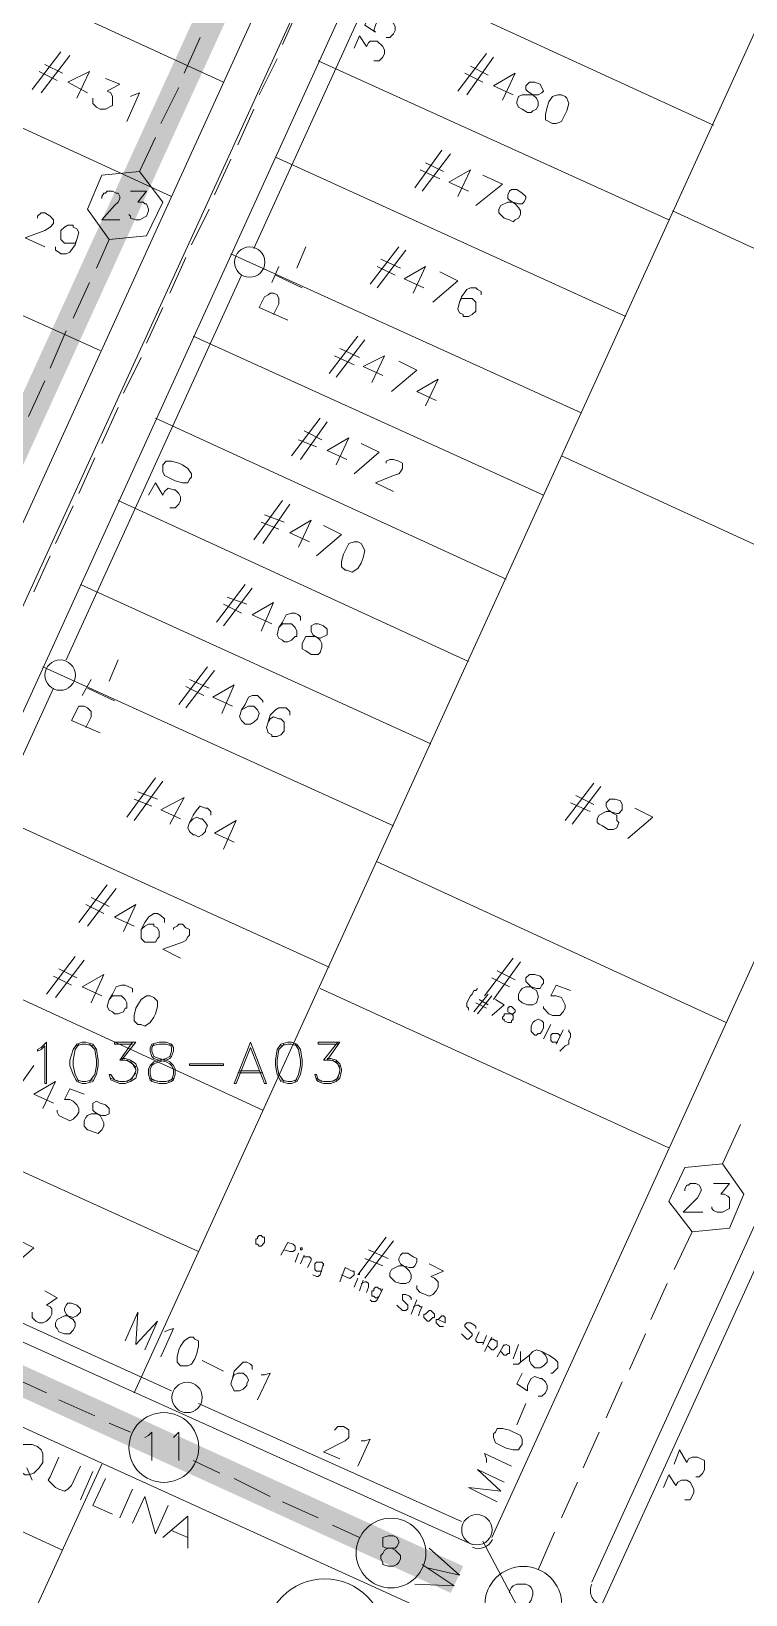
# Model space of a CAD drawing. Header units: millimetres. Extents: x 3.6 to 37.8, y 0.6 to 28.7.
# Drawn here: x 15.813 to 17.479, y 11.895 to 15.541 of the extents above; entities that cross this region are included whole.
import ezdxf

# ---------------------------------------------------------------- set-up
doc = ezdxf.new("R2010")
doc.units = ezdxf.units.MM
for name, color, linetype, true_color in [('PDF_S45$Actives-Amplifier', 92, 'Continuous', 0x00b800), ('PDF_S45$Cable-565', 23, 'Continuous', 0xdd8a6e), ('PDF_S45$LOTS', 254, 'Continuous', 0xdcdcdc), ('PDF_S45$Reverse$not$active', 61, 'Continuous', 0xdfff7f), ('PDF_S45$ROAD', 8, 'Continuous', 0x808080), ('PDF_S45$SDU', 157, 'Continuous', 0x396472)]:
    doc.layers.add(name, color=color, linetype=linetype, true_color=true_color)
for name, color, linetype in [('PDF_S45$NAME-ROAD', 7, 'Continuous'), ('PDF_S45$Passives-Splt2way', 7, 'Continuous'), ('PDF_S45$Passives-TapOffs', 7, 'Continuous'), ('PDF_S45$pole', 7, 'Continuous'), ('PDF_S45$strand', 7, 'Continuous'), ('PDF_S45$Symbols-EndOfLine', 7, 'Continuous'), ('PDF_S45$Symbols-Terminator', 7, 'Continuous')]:
    doc.layers.add(name, color=color, linetype=linetype)

msp = doc.modelspace()

# ---------------------------------------------------------------- hatches: boundary and pattern name
at = {"layer": 'PDF_S45$Reverse$not$active', "transparency": 33554559}
for points in [[(14.9517, 12.683), (17.0032, 17.3491), (14.8933, 12.7247)], [(17.0658, 17.3199), (17.0032, 17.3491), (14.9517, 12.683)], [(15.0643, 12.6872), (16.8198, 11.9616), (15.0935, 12.7497)], [(16.7906, 11.8991), (16.8198, 11.9616), (15.0643, 12.6872)]]:
    msp.add_hatch(color=256, dxfattribs=at).paths.add_polyline_path(points)

# ---------------------------------------------------------------- linework, layer by layer
at = {"layer": 'PDF_S45$Actives-Amplifier', "lineweight": 13}
for points in [[(15.844, 13.0875), (15.844, 13.1751), (15.8357, 13.1667), (15.8274, 13.1625), (15.8274, 13.1667), (15.8357, 13.1709), (15.8482, 13.1834), (15.8482, 13.0875)], [(15.9316, 13.1834), (15.9399, 13.1834), (15.9566, 13.1792), (15.965, 13.1667), (15.9691, 13.1417), (15.9691, 13.1292), (15.965, 13.1083), (15.9566, 13.0917), (15.9399, 13.0875), (15.9316, 13.0875), (15.9191, 13.0917), (15.9108, 13.1083), (15.9024, 13.1292), (15.9024, 13.1417), (15.9108, 13.1667), (15.9191, 13.1792)], [(16.1109, 13.1834), (16.1276, 13.1834), (16.1401, 13.1792), (16.1443, 13.1709), (16.1443, 13.1625), (16.1401, 13.15), (16.1359, 13.1459), (16.1276, 13.1417), (16.1109, 13.1375), (16.0984, 13.1334), (16.0942, 13.1292), (16.0901, 13.1208), (16.0901, 13.1083), (16.0942, 13.0958), (16.1109, 13.0917), (16.1276, 13.0917), (16.1401, 13.0958), (16.1443, 13.1083), (16.1443, 13.1208), (16.1401, 13.1292), (16.1359, 13.1334), (16.1276, 13.1375), (16.1109, 13.1417), (16.0984, 13.1459), (16.0942, 13.15), (16.0901, 13.1625), (16.0901, 13.1709), (16.0942, 13.1792)], [(16.3236, 13.1834), (16.3611, 13.0875), (16.3569, 13.0875), (16.3236, 13.1709), (16.2902, 13.0875), (16.286, 13.0875)], [(16.4111, 13.1834), (16.4195, 13.1834), (16.432, 13.1792), (16.4403, 13.1667), (16.4445, 13.1417), (16.4445, 13.1292), (16.4403, 13.1083), (16.432, 13.0917), (16.4195, 13.0875), (16.4111, 13.0875), (16.3945, 13.0917), (16.3861, 13.1083), (16.3819, 13.1292), (16.3819, 13.1417), (16.3861, 13.1667), (16.3945, 13.1792)], [(16.1818, 13.1292), (16.1818, 13.1334), (16.261, 13.1334), (16.261, 13.1292)]]:
    msp.add_lwpolyline(points, close=True, dxfattribs=at)
for points in [[(15.9233, 13.0917), (15.9149, 13.1083), (15.9108, 13.1292), (15.9108, 13.1417), (15.9149, 13.1667), (15.9233, 13.1792)], [(15.9191, 13.1751), (15.9316, 13.1792), (15.9399, 13.1792), (15.9566, 13.1751)], [(15.9483, 13.1792), (15.9608, 13.1667), (15.965, 13.1417), (15.965, 13.1292), (15.9608, 13.1083), (15.9483, 13.0917)], [(16.0484, 13.1792), (16.0067, 13.1792), (16.0067, 13.1834), (16.0567, 13.1834), (16.0233, 13.1417)], [(16.0567, 13.125), (16.0442, 13.1375), (16.0317, 13.1417), (16.0192, 13.1417), (16.0484, 13.1834)], [(16.1359, 13.1792), (16.1401, 13.1709), (16.1401, 13.1625), (16.1359, 13.15), (16.1276, 13.1459), (16.1109, 13.1417), (16.0984, 13.1375), (16.0901, 13.1292), (16.0859, 13.1208), (16.0859, 13.1083), (16.0901, 13.0958), (16.0942, 13.0917), (16.1109, 13.0875), (16.1276, 13.0875), (16.1401, 13.0917), (16.1443, 13.0958), (16.1484, 13.1083), (16.1484, 13.1208), (16.1443, 13.1292), (16.1359, 13.1375), (16.1276, 13.1417), (16.1109, 13.1459), (16.0984, 13.15), (16.0942, 13.1625), (16.0942, 13.1709), (16.0984, 13.1792)], [(16.0942, 13.1751), (16.1109, 13.1792), (16.1276, 13.1792), (16.1401, 13.1751)], [(16.4028, 13.0917), (16.3903, 13.1083), (16.3861, 13.1292), (16.3861, 13.1417), (16.3903, 13.1667), (16.4028, 13.1792)], [(16.3945, 13.1751), (16.4111, 13.1792), (16.4195, 13.1792), (16.432, 13.1751)], [(16.4278, 13.1792), (16.4362, 13.1667), (16.4403, 13.1417), (16.4403, 13.1292), (16.4362, 13.1083), (16.4278, 13.0917)], [(16.5279, 13.1792), (16.482, 13.1792), (16.482, 13.1834), (16.5321, 13.1834), (16.5029, 13.1417)], [(16.5321, 13.125), (16.5237, 13.1375), (16.5112, 13.1417), (16.4945, 13.1417), (16.5279, 13.1834)], [(16.0233, 13.1459), (16.0317, 13.1459), (16.0442, 13.1417), (16.0567, 13.1334), (16.0609, 13.1208), (16.0609, 13.1167), (16.0567, 13.1), (16.0442, 13.0917), (16.0317, 13.0875), (16.0192, 13.0875), (16.0067, 13.0917), (15.9983, 13.0958), (15.9941, 13.1083), (15.9983, 13.1083), (16.0067, 13.0958), (16.0192, 13.0917), (16.0317, 13.0917), (16.0442, 13.0958), (16.0567, 13.1125)], [(16.0358, 13.1417), (16.0484, 13.1334), (16.0567, 13.1208), (16.0567, 13.1167), (16.0484, 13.1), (16.0358, 13.0917)], [(16.5029, 13.1459), (16.5112, 13.1459), (16.5237, 13.1417), (16.5321, 13.1334), (16.5362, 13.1208), (16.5362, 13.1167), (16.5321, 13.1), (16.5237, 13.0917), (16.5112, 13.0875), (16.4945, 13.0875), (16.482, 13.0917), (16.4779, 13.0958), (16.4737, 13.1083), (16.4779, 13.1083), (16.482, 13.0958), (16.4945, 13.0917), (16.5112, 13.0917), (16.5237, 13.0958), (16.5321, 13.1125)], [(16.5154, 13.1417), (16.5279, 13.1334), (16.5321, 13.1208), (16.5321, 13.1167), (16.5279, 13.1), (16.5154, 13.0917)], [(15.9566, 13.0958), (15.9399, 13.0917), (15.9316, 13.0917), (15.9191, 13.0958)], [(15.9983, 13.1), (16.015, 13.0917)], [(16.1067, 13.0917), (16.0901, 13.1)], [(16.1443, 13.1), (16.1318, 13.0917)], [(16.3528, 13.1125), (16.2944, 13.1125)], [(16.3444, 13.1167), (16.2985, 13.1167)], [(16.432, 13.0958), (16.4195, 13.0917), (16.4111, 13.0917), (16.3945, 13.0958)], [(16.4779, 13.1), (16.4904, 13.0917)]]:
    msp.add_lwpolyline(points, dxfattribs=at)
at = {"layer": 'PDF_S45$Cable-565', "lineweight": 13}
for points in [[(16.4362, 15.5936), (16.3986, 15.5102)], [(16.2068, 15.5268), (16.1693, 15.4434)], [(16.3861, 15.4768), (16.3444, 15.3934)], [(16.1568, 15.4101), (16.1151, 15.3267)], [(16.3319, 15.36), (16.2944, 15.2766)], [(16.1026, 15.2933), (16.065, 15.2141)], [(16.2777, 15.2433), (16.2402, 15.1599)], [(16.2277, 15.1265), (16.186, 15.0431)], [(15.965, 14.9889), (15.9941, 15.0556)], [(16.1735, 15.0139), (16.1359, 14.9306)], [(15.9108, 14.8722), (15.9483, 14.9556)], [(16.1192, 14.8972), (16.0817, 14.8138)], [(15.8565, 14.7554), (15.8941, 14.843)], [(16.0692, 14.7804), (16.0275, 14.697)], [(15.8065, 14.6428), (15.844, 14.7262)], [(16.015, 14.6637), (15.9775, 14.5803)], [(15.9608, 14.5469), (15.9233, 14.4635)], [(15.9108, 14.4343), (15.8691, 14.3468)], [(15.8565, 14.3176), (15.819, 14.2342)], [(17.4244, 12.8998), (17.4661, 12.9916)], [(17.3118, 12.6538), (17.3535, 12.7414)], [(17.2576, 12.5371), (17.2951, 12.6205)], [(17.2076, 12.4203), (17.2451, 12.5037)], [(15.8482, 12.3661), (15.7648, 12.4036)], [(17.1534, 12.3077), (17.1909, 12.3911)], [(15.9608, 12.3119), (15.8774, 12.3494)], [(16.0442, 12.2744), (15.9941, 12.2952)], [(17.0992, 12.191), (17.1367, 12.2744)], [(16.2527, 12.1785), (16.1901, 12.2077)], [(16.3694, 12.1243), (16.286, 12.166)], [(17.0491, 12.0742), (17.0866, 12.1576)], [(16.482, 12.0742), (16.3986, 12.1117)], [(16.5779, 12.0283), (16.5154, 12.0575)], [(16.9949, 11.9533), (17.0324, 12.0409)]]:
    msp.add_lwpolyline(points, dxfattribs=at)
at = {"layer": 'PDF_S45$LOTS', "lineweight": 0}
for points in [[(19.8095, 20.6057), (16.0525, 12.3661)], [(17.4036, 15.3225), (16.5863, 15.6978)], [(16.261, 15.4226), (15.744, 15.6603)], [(17.2993, 15.1015), (16.482, 15.4726)], [(16.1401, 15.1557), (15.623, 15.3934)], [(17.1992, 14.8763), (16.3819, 15.2475)], [(18.1249, 14.7471), (17.3076, 15.1224)], [(15.9733, 14.7971), (15.4646, 15.0265)], [(17.095, 14.6512), (16.2777, 15.0223)], [(17.0074, 14.4594), (16.1901, 14.8305)], [(16.9199, 14.2634), (16.1026, 14.6387)], [(17.8664, 14.1758), (17.0491, 14.5511)], [(16.8323, 14.0716), (16.015, 14.4469)], [(16.7447, 13.8798), (15.9274, 14.2509)], [(16.6572, 13.6879), (15.8399, 14.0591)], [(16.507, 13.3585), (15.6898, 13.7296)], [(17.4327, 13.2293), (16.6196, 13.6045)], [(16.3528, 13.0249), (15.5355, 13.4002)], [(17.2993, 12.9374), (16.4862, 13.3085)], [(16.2026, 12.6955), (15.3854, 13.0666)], [(15.0684, 12.3744), (15.8857, 11.9992)], [(15.9775, 12.1993), (13.6069, 7.0257)]]:
    msp.add_lwpolyline(points, dxfattribs=at)
at = {"layer": 'PDF_S45$NAME-ROAD', "lineweight": 9}
msp.add_lwpolyline([(15.8148, 12.2452), (15.8274, 12.241), (15.8357, 12.2327), (15.8399, 12.2243), (15.8399, 12.2035), (15.8315, 12.191), (15.819, 12.1785), (15.8065, 12.1743), (15.7982, 12.1743), (15.7857, 12.1826), (15.7773, 12.1868), (15.7731, 12.1993), (15.7731, 12.216), (15.7815, 12.2327), (15.794, 12.2452)], close=True, dxfattribs=at)
for points in [[(15.9274, 12.1951), (15.9066, 12.1493), (15.8982, 12.1409), (15.8899, 12.1368), (15.8774, 12.1409), (15.8691, 12.1451), (15.8524, 12.1618), (15.8565, 12.1701), (15.8774, 12.216)], [(15.8148, 12.1618), (15.8023, 12.191)], [(15.9274, 12.1159), (15.9566, 12.1826)], [(16.0025, 12.0826), (15.9566, 12.1034), (15.9858, 12.166)], [(16.0192, 12.0742), (16.0484, 12.1409)], [(16.0484, 12.0617), (16.0775, 12.1243), (16.1026, 12.0367), (16.1318, 12.1034)], [(16.1192, 12.0283), (16.1776, 12.0784), (16.1776, 12.0033)], [(16.1776, 12.0283), (16.1401, 12.045)]]:
    msp.add_lwpolyline(points, dxfattribs=at)
at = {"layer": 'PDF_S45$Passives-Splt2way', "lineweight": 9}
msp.add_lwpolyline([(16.9282, 11.8991), (16.9282, 11.9033), (16.9324, 11.9116), (16.9365, 11.9158), (16.9449, 11.9199), (16.9657, 11.9199), (16.9741, 11.9158), (16.9782, 11.9116), (16.9824, 11.9033), (16.9824, 11.8949), (16.9782, 11.8824), (16.9699, 11.8699), (16.924, 11.824), (16.9866, 11.824)], dxfattribs=at)
msp.add_circle((16.9601, 11.8713), 0.0897, dxfattribs=at)
at = {"layer": 'PDF_S45$Passives-TapOffs', "lineweight": 9}
for points in [[(16.0817, 15.064), (15.9941, 15.0556), (15.9441, 15.1265), (15.9775, 15.2058), (16.065, 15.2141), (16.1192, 15.1432)], [(17.4411, 12.7497), (17.3535, 12.7414), (17.2993, 12.8123), (17.3368, 12.8915), (17.4244, 12.8998), (17.4744, 12.829)], [(16.6446, 12.0325), (16.6572, 12.0325), (16.6655, 12.0283), (16.6697, 12.02), (16.6697, 12.0158), (16.6655, 12.0075), (16.6613, 12.0033), (16.6446, 12.0033), (16.6363, 11.9992), (16.6321, 11.9908), (16.628, 11.9867), (16.628, 11.9783), (16.6321, 11.97), (16.6321, 11.9658), (16.6446, 11.9616), (16.6572, 11.9616), (16.6655, 11.9658), (16.6697, 11.97), (16.6738, 11.9783), (16.6738, 11.9867), (16.6613, 11.9992), (16.653, 12.0033), (16.6405, 12.0033), (16.6321, 12.0075), (16.6321, 12.0283)]]:
    msp.add_lwpolyline(points, close=True, dxfattribs=at)
for points in [[(15.9775, 15.1516), (15.9775, 15.1557), (15.9816, 15.1641), (15.9858, 15.1641), (15.99, 15.1682), (16.0025, 15.1682), (16.0108, 15.1641), (16.015, 15.1641), (16.0192, 15.1557), (16.0192, 15.1516), (16.015, 15.1432), (16.0067, 15.1349), (15.9775, 15.1015), (16.0192, 15.1015)], [(16.0442, 15.1682), (16.0817, 15.1682), (16.0609, 15.1432), (16.0734, 15.1432), (16.0775, 15.139), (16.0817, 15.139), (16.0859, 15.1265), (16.0859, 15.1224), (16.0817, 15.1099), (16.065, 15.1015), (16.0567, 15.1015), (16.0442, 15.1057), (16.0442, 15.1099), (16.04, 15.114)], [(17.3368, 12.8373), (17.3368, 12.8415), (17.341, 12.8498), (17.3452, 12.8498), (17.3493, 12.854), (17.3619, 12.854), (17.3702, 12.8498), (17.3744, 12.8415), (17.3744, 12.8373), (17.366, 12.8206), (17.3327, 12.7873), (17.3785, 12.7873)], [(17.4036, 12.854), (17.4411, 12.854), (17.4202, 12.829), (17.4286, 12.829), (17.4369, 12.8248), (17.4411, 12.8206), (17.4411, 12.7956), (17.4244, 12.7873), (17.4119, 12.7873), (17.4036, 12.7914), (17.3994, 12.7956), (17.3994, 12.7998)], [(16.0775, 12.2619), (16.0859, 12.266), (16.0942, 12.2744), (16.0942, 12.2077)], [(16.1443, 12.2619), (16.1568, 12.2744), (16.1568, 12.2077)]]:
    msp.add_lwpolyline(points, dxfattribs=at)
for centre in [(16.1219, 12.2383), (16.6515, 11.9922)]:
    msp.add_circle(centre, 0.0813, dxfattribs=at)
at = {"layer": 'PDF_S45$pole', "lineweight": 0}
for points in [[(16.4528, 15.039), (16.432, 14.9889)], [(16.3903, 14.9931), (16.3736, 14.9556)], [(16.4445, 14.9431), (16.3819, 14.9722)], [(16.4111, 14.868), (16.3444, 14.8972), (16.3569, 14.9222), (16.3653, 14.9264), (16.3694, 14.9306), (16.3778, 14.9306), (16.3861, 14.9264), (16.3903, 14.918), (16.3903, 14.9055), (16.3778, 14.8805)], [(16.015, 14.0757), (15.9941, 14.0257)], [(15.9525, 14.0299), (15.9316, 13.9923)], [(16.0067, 13.9798), (15.9441, 14.009)], [(15.9733, 13.9048), (15.9066, 13.934), (15.9233, 13.9673), (15.9358, 13.9673), (15.9441, 13.9631), (15.9525, 13.9548), (15.9525, 13.9423), (15.9399, 13.9173)], [(16.0317, 12.487), (16.0609, 12.5537), (16.0567, 12.4787), (16.1067, 12.5329), (16.0775, 12.4662)], [(16.1234, 12.5079), (16.1318, 12.512), (16.1443, 12.5162), (16.1151, 12.4495)], [(16.261, 12.4161), (16.211, 12.4412)], [(16.2819, 12.3995), (16.286, 12.4161), (16.3069, 12.437), (16.3152, 12.437), (16.3236, 12.4328), (16.3277, 12.4287), (16.3277, 12.4203)], [(17.0032, 12.462), (17.0199, 12.4537), (17.0324, 12.4453), (17.0408, 12.437), (17.0408, 12.4245), (17.0283, 12.412), (17.0241, 12.412)], [(16.3486, 12.4078), (16.3569, 12.4078), (16.3694, 12.412), (16.3402, 12.3494)], [(16.9949, 12.3578), (17.0032, 12.3578), (17.0116, 12.3661), (17.0158, 12.3744), (17.0158, 12.3828), (17.0116, 12.3911), (17.0032, 12.3995), (16.9991, 12.3995), (16.9866, 12.4036), (16.9782, 12.3995), (16.9699, 12.3828), (16.9699, 12.3703), (16.9449, 12.387), (16.9574, 12.412)], [(16.9657, 12.3411), (16.9449, 12.291)], [(16.874, 12.2035), (16.874, 12.2118), (16.8698, 12.2243), (16.9324, 12.1951)], [(16.899, 12.1117), (16.8323, 12.1451), (16.9073, 12.1368), (16.8531, 12.1868), (16.9157, 12.1576)]]:
    msp.add_lwpolyline(points, dxfattribs=at)
for points in [[(16.1901, 12.4954), (16.1943, 12.4912), (16.2026, 12.487), (16.2026, 12.4745), (16.1985, 12.4578), (16.1943, 12.4453), (16.186, 12.4328), (16.1776, 12.4287), (16.1609, 12.4287), (16.1526, 12.437), (16.1526, 12.4495), (16.1568, 12.4662), (16.1609, 12.4745), (16.1693, 12.487), (16.1818, 12.4954)], [(17.0116, 12.4537), (17.0158, 12.4453), (17.0158, 12.437), (17.0074, 12.4287), (16.9991, 12.4245), (16.9866, 12.4245), (16.9782, 12.4328), (16.9741, 12.4412), (16.9741, 12.4537), (16.9824, 12.462), (16.9907, 12.4662), (17.0032, 12.462)], [(16.286, 12.4078), (16.2944, 12.412), (16.3069, 12.412), (16.3152, 12.4036), (16.3194, 12.3953), (16.3152, 12.387), (16.3152, 12.3828), (16.3069, 12.3744), (16.2985, 12.3703), (16.286, 12.3703), (16.2777, 12.387), (16.2819, 12.3995)], [(16.8907, 12.2702), (16.8948, 12.2744), (16.899, 12.2827), (16.9115, 12.2827), (16.9282, 12.2785), (16.9532, 12.266), (16.9574, 12.2577), (16.9574, 12.2452), (16.9532, 12.241), (16.949, 12.2327), (16.9365, 12.2327), (16.9199, 12.2368), (16.8948, 12.2493), (16.8907, 12.2619)]]:
    msp.add_lwpolyline(points, close=True, dxfattribs=at)
for centre in [(16.3221, 15.003), (15.8801, 14.0397), (16.1761, 12.355), (16.8517, 12.0464)]:
    msp.add_circle(centre, 0.0354, dxfattribs=at)
at = {"layer": 'PDF_S45$Reverse$not$active', "lineweight": 0}
msp.add_lwpolyline([(15.0726, 12.6267), (19.0006, 21.2124), (18.913, 21.4626), (19.3258, 22.3591)], dxfattribs=at)
at = {"layer": 'PDF_S45$ROAD', "lineweight": 0}
msp.add_lwpolyline([(19.134, 21.2937), (15.2519, 12.7664, 0.415028), (15.2691, 12.7189)], format="xyb", dxfattribs=at)
for points in [[(21.0021, 20.4389), (17.12, 11.9241)], [(15.0851, 12.8415), (18.5044, 20.3472)], [(16.8865, 12.0283), (18.5461, 15.6728), (17.7288, 16.0439)], [(15.2686, 12.7205), (16.8406, 12.0117)], [(16.7614, 11.8449), (15.1935, 12.5579)]]:
    msp.add_lwpolyline(points, dxfattribs=at)
for centre, start, end in [((16.8558, 12.0381), 245.6598, 335.4895), ((17.1519, 11.9047), 155.4896, 245.6598)]:
    msp.add_arc(centre, 0.0354, start, end, dxfattribs=at)
at = {"layer": 'PDF_S45$SDU', "lineweight": 0}
for points in [[(15.8148, 15.4059), (15.8816, 15.4935)], [(15.8357, 15.3976), (15.9024, 15.4851)], [(15.8857, 15.4434), (15.844, 15.4643)], [(16.8073, 15.4017), (16.874, 15.4893)], [(16.8281, 15.3934), (16.8907, 15.481)], [(15.8732, 15.4268), (15.8315, 15.4476)], [(15.9441, 15.3976), (15.8982, 15.4226), (15.9483, 15.4476), (15.9191, 15.3851)], [(15.9858, 15.4309), (16.0192, 15.4184), (15.99, 15.4017), (15.9983, 15.3976), (16.0025, 15.3892), (16.0025, 15.3684), (15.9858, 15.36), (15.9733, 15.36), (15.965, 15.3642), (15.9566, 15.3726), (15.9566, 15.3851)], [(16.8656, 15.4226), (16.8239, 15.4434)], [(16.8782, 15.4393), (16.8365, 15.4601)], [(16.9365, 15.3934), (16.8907, 15.4143), (16.9407, 15.4434), (16.9115, 15.3809)], [(16.0442, 15.3892), (16.0525, 15.3934), (16.065, 15.3976), (16.0358, 15.3309)], [(16.7072, 15.1766), (16.7697, 15.2641)], [(16.7239, 15.1682), (16.7906, 15.2558)], [(16.7656, 15.1974), (16.7197, 15.2183)], [(16.7739, 15.2141), (16.7322, 15.2349)], [(16.8323, 15.1682), (16.7864, 15.1891), (16.8365, 15.2183), (16.8073, 15.1557)], [(16.8656, 15.2058), (16.9115, 15.1849), (16.849, 15.1349)], [(15.8274, 15.1057), (15.8274, 15.1099), (15.8357, 15.1182), (15.844, 15.1182), (15.8565, 15.1099), (15.8649, 15.1015), (15.8649, 15.0932), (15.8565, 15.0848), (15.844, 15.0765), (15.7982, 15.0598), (15.844, 15.039)], [(15.9191, 15.0556), (15.9149, 15.0431), (15.9024, 15.0265), (15.8941, 15.0223), (15.8816, 15.0223), (15.8774, 15.0265), (15.8691, 15.0306), (15.8691, 15.039)], [(16.6029, 14.9514), (16.6697, 15.039)], [(16.6196, 14.9431), (16.6863, 15.0306)], [(16.6613, 14.9722), (16.6196, 14.9931)], [(16.6738, 14.9889), (16.628, 15.0098)], [(16.728, 14.9431), (16.6822, 14.9639), (16.7322, 14.9931), (16.703, 14.9306)], [(16.7656, 14.9806), (16.8073, 14.9597), (16.7489, 14.9097)], [(16.8114, 14.9097), (16.8156, 14.9222), (16.8281, 14.9389), (16.8365, 14.9431), (16.849, 14.9431), (16.8531, 14.9389), (16.8615, 14.9347), (16.8615, 14.9264)], [(16.507, 14.7429), (16.5738, 14.8305)], [(16.5237, 14.7346), (16.5904, 14.8221)], [(16.5654, 14.7638), (16.5195, 14.7846)], [(16.5779, 14.7804), (16.5321, 14.8013)], [(16.6321, 14.7387), (16.5863, 14.7596), (16.6363, 14.7846), (16.6071, 14.7221)], [(16.6697, 14.7721), (16.7114, 14.7512), (16.653, 14.7012)], [(16.7572, 14.6804), (16.7114, 14.7012), (16.7614, 14.7304), (16.7322, 14.6679)], [(16.4195, 14.5511), (16.4862, 14.6387)], [(16.4403, 14.5428), (16.5029, 14.6303)], [(16.4779, 14.5719), (16.4362, 14.5886)], [(16.4904, 14.5886), (16.4487, 14.6095)], [(16.5487, 14.5428), (16.5029, 14.5636), (16.5529, 14.5928), (16.5237, 14.5302)], [(16.5821, 14.5803), (16.6238, 14.5594), (16.5654, 14.5094)], [(16.6405, 14.5344), (16.6405, 14.5386), (16.6488, 14.5428), (16.6572, 14.5428), (16.6697, 14.5386), (16.678, 14.5344), (16.678, 14.5219), (16.6738, 14.5136), (16.6697, 14.5094), (16.6572, 14.5052), (16.6155, 14.4885), (16.6572, 14.4677)], [(16.3319, 14.3551), (16.3986, 14.4469)], [(16.3528, 14.3468), (16.4153, 14.4385)], [(16.4028, 14.3968), (16.3569, 14.4135)], [(16.3903, 14.3801), (16.3486, 14.3968)], [(16.4612, 14.3509), (16.4153, 14.3718), (16.4653, 14.401), (16.4362, 14.3384)], [(16.4945, 14.3885), (16.5362, 14.3676), (16.4779, 14.3176)], [(16.2443, 14.1633), (16.3111, 14.2509)], [(16.261, 14.155), (16.3277, 14.2425)], [(16.3152, 14.205), (16.2694, 14.2217)], [(16.3027, 14.1842), (16.261, 14.205)], [(16.3736, 14.1591), (16.3277, 14.18), (16.3778, 14.2092), (16.3486, 14.1425)], [(16.3903, 14.1508), (16.3986, 14.1633), (16.407, 14.18), (16.4195, 14.1842), (16.4278, 14.1842), (16.4362, 14.18), (16.4403, 14.1758), (16.4403, 14.1675)], [(16.1568, 13.9715), (16.2235, 14.0591)], [(16.1735, 13.9631), (16.2402, 14.0507)], [(16.2152, 13.9923), (16.1735, 14.0132)], [(16.2277, 14.009), (16.1818, 14.0299)], [(16.2819, 13.9673), (16.236, 13.9882), (16.286, 14.0174), (16.2568, 13.9506)], [(16.3027, 13.959), (16.3194, 13.9673), (16.3319, 13.9673), (16.3402, 13.959), (16.3444, 13.9506), (16.3402, 13.9381), (16.3319, 13.9298), (16.3236, 13.9256), (16.3111, 13.9256), (16.3027, 13.934), (16.2985, 13.9423), (16.3027, 13.959), (16.3111, 13.9715), (16.3194, 13.9882), (16.3277, 13.9923), (16.3402, 13.9923), (16.3528, 13.9798), (16.3528, 13.9757)], [(16.3653, 13.9298), (16.3694, 13.9465), (16.3819, 13.959), (16.3903, 13.9631), (16.407, 13.9631), (16.4153, 13.9548), (16.4153, 13.9465)], [(16.0358, 13.7088), (16.1026, 13.8005)], [(16.0525, 13.7005), (16.1192, 13.7922)], [(17.0575, 13.7005), (17.1242, 13.788)], [(16.0942, 13.7338), (16.0525, 13.7505)], [(16.1067, 13.7505), (16.0609, 13.7672)], [(16.1609, 13.7046), (16.1151, 13.7255), (16.1693, 13.7547), (16.1359, 13.6921)], [(17.0741, 13.6921), (17.1409, 13.7797)], [(17.1242, 13.738), (17.0825, 13.7588)], [(16.1818, 13.6963), (16.1901, 13.713), (16.1985, 13.7255), (16.2068, 13.7338), (16.2193, 13.7296), (16.2235, 13.7296), (16.2318, 13.7213), (16.2318, 13.713)], [(17.1158, 13.7213), (17.07, 13.7421)], [(17.2201, 13.7296), (17.2618, 13.7088), (17.2034, 13.6588)], [(16.286, 13.6504), (16.2402, 13.6713), (16.2902, 13.7005), (16.261, 13.6337)], [(15.9233, 13.4628), (15.99, 13.5503)], [(15.9441, 13.4544), (16.0108, 13.542)], [(15.9816, 13.4836), (15.9399, 13.5045)], [(15.9941, 13.5003), (15.9525, 13.5211)], [(16.0525, 13.4544), (16.0067, 13.4753), (16.0567, 13.5045), (16.0275, 13.4419)], [(16.0692, 13.4461), (16.0775, 13.4628), (16.0859, 13.4753), (16.0984, 13.4836), (16.1067, 13.4836), (16.1151, 13.4794), (16.1234, 13.4711), (16.1234, 13.4628)], [(16.1443, 13.4461), (16.1443, 13.4503), (16.1526, 13.4544), (16.1568, 13.4586), (16.1651, 13.4586), (16.1735, 13.4503), (16.1818, 13.4461), (16.1818, 13.4336), (16.1776, 13.4294), (16.1735, 13.4211), (16.1651, 13.4169), (16.1192, 13.4002), (16.1609, 13.3794)], [(15.8482, 13.296), (15.9149, 13.3835)], [(15.8691, 13.2876), (15.9358, 13.3752)], [(15.9191, 13.3335), (15.8774, 13.3544)], [(16.8698, 13.2918), (16.9365, 13.3794)], [(16.8907, 13.2835), (16.9532, 13.371)], [(16.9407, 13.3293), (16.899, 13.3502)], [(15.9066, 13.3168), (15.8649, 13.3377)], [(15.9775, 13.2918), (15.9316, 13.3127), (15.9816, 13.3418), (15.9525, 13.2751)], [(15.9941, 13.2835), (16.0025, 13.296), (16.0108, 13.3127), (16.0233, 13.3168), (16.0317, 13.3168), (16.0484, 13.3085), (16.0484, 13.3001)], [(16.9282, 13.3127), (16.8865, 13.3335)], [(17.0074, 13.2668), (17.0074, 13.2626), (17.0199, 13.2501), (17.0283, 13.2459), (17.0449, 13.2459), (17.0533, 13.2543), (17.0575, 13.2626), (17.0575, 13.271), (17.0491, 13.2876), (17.0366, 13.2918), (17.0241, 13.2918), (17.0366, 13.3168), (17.07, 13.3043)], [(16.8323, 13.2584), (16.8323, 13.2626), (16.8281, 13.2668), (16.8281, 13.2751), (16.8365, 13.2918), (16.8406, 13.296), (16.8448, 13.3043), (16.849, 13.3043), (16.8531, 13.3085)], [(16.8448, 13.2543), (16.8782, 13.296)], [(16.874, 13.2626), (16.849, 13.2751)], [(16.8531, 13.2501), (16.8865, 13.2918)], [(16.8782, 13.271), (16.8573, 13.2835)], [(16.8948, 13.2835), (16.9157, 13.271), (16.8865, 13.2459)], [(17.0074, 13.1917), (17.0241, 13.2251)], [(17.0408, 13.1834), (17.0283, 13.1834), (17.0241, 13.1876), (17.0241, 13.2001), (17.0283, 13.2042), (17.0408, 13.2042), (17.0449, 13.2001), (17.0449, 13.1959)], [(17.0366, 13.1792), (17.0533, 13.2126)], [(17.0658, 13.2126), (17.0658, 13.2084), (17.07, 13.2042), (17.07, 13.1959), (17.0658, 13.1876), (17.0658, 13.1792), (17.0575, 13.1751), (17.0449, 13.1625)], [(15.7565, 13.0416), (15.819, 13.1292)], [(15.8649, 13.0416), (15.819, 13.0625), (15.8691, 13.0917), (15.8399, 13.0291)], [(15.8732, 13.0249), (15.8732, 13.0208), (15.8774, 13.0124), (15.9024, 12.9999), (15.9108, 13.0041), (15.9191, 13.0124), (15.9233, 13.0208), (15.9233, 13.0291), (15.9191, 13.0374), (15.9108, 13.0458), (15.9024, 13.05), (15.8899, 13.05), (15.9024, 13.075), (15.9358, 13.0625)], [(16.5738, 12.6413), (16.6405, 12.7289)], [(15.7773, 12.7247), (15.819, 12.7039), (15.7606, 12.6538)], [(16.3945, 12.6872), (16.4111, 12.7164), (16.4236, 12.7122), (16.4278, 12.708), (16.4278, 12.6997), (16.4236, 12.6955), (16.4153, 12.6955), (16.4028, 12.6997)], [(16.4278, 12.6705), (16.4362, 12.6914)], [(16.5904, 12.633), (16.6572, 12.7205)], [(16.6446, 12.6788), (16.5988, 12.6997)], [(16.4403, 12.6663), (16.4487, 12.6872)], [(16.4487, 12.683), (16.4612, 12.683), (16.4653, 12.6788), (16.4653, 12.6747), (16.457, 12.658)], [(16.4904, 12.6497), (16.4779, 12.6497), (16.4737, 12.6538), (16.4737, 12.6663), (16.4779, 12.6705), (16.4904, 12.6705), (16.4945, 12.6663), (16.4862, 12.6413), (16.482, 12.6371), (16.4779, 12.6371), (16.4695, 12.6413)], [(16.4945, 12.6663), (16.4945, 12.6622)], [(16.5321, 12.6246), (16.5446, 12.658), (16.5612, 12.6497), (16.5654, 12.6497), (16.5654, 12.6413), (16.5571, 12.633), (16.5529, 12.633), (16.5362, 12.6413)], [(16.6321, 12.6622), (16.5904, 12.6788)], [(16.7405, 12.6663), (16.7739, 12.6497), (16.7447, 12.6371), (16.7531, 12.633), (16.7614, 12.6246), (16.7614, 12.6121), (16.7572, 12.6038), (16.7489, 12.5954), (16.7405, 12.5913), (16.7322, 12.5954), (16.7197, 12.5996), (16.7114, 12.608), (16.7114, 12.6163)], [(16.5654, 12.6121), (16.5738, 12.633)], [(16.5779, 12.6038), (16.5863, 12.6288)], [(16.5821, 12.6205), (16.5904, 12.6246), (16.5946, 12.6246), (16.5988, 12.6205), (16.5988, 12.6121), (16.5946, 12.5996)], [(16.6321, 12.608), (16.6196, 12.5829), (16.6155, 12.5788), (16.6071, 12.5788), (16.6029, 12.5829)], [(16.6238, 12.5913), (16.6196, 12.5871), (16.6155, 12.5871), (16.6113, 12.5913), (16.6071, 12.5913), (16.6071, 12.6038), (16.6113, 12.6038), (16.6113, 12.608), (16.6155, 12.6121), (16.6196, 12.6121), (16.6238, 12.608), (16.628, 12.608), (16.628, 12.6038)], [(16.6655, 12.5704), (16.678, 12.5579), (16.6863, 12.5579), (16.6905, 12.5621), (16.6905, 12.5704), (16.678, 12.5829), (16.678, 12.5954), (16.6863, 12.5954), (16.6947, 12.5913), (16.6989, 12.5871), (16.6989, 12.5829)], [(16.6989, 12.5496), (16.7114, 12.5829)], [(16.703, 12.5663), (16.7114, 12.5704), (16.7155, 12.5704), (16.7197, 12.5663), (16.7239, 12.5663), (16.7197, 12.5579), (16.7155, 12.5454)], [(16.7739, 12.5204), (16.7656, 12.5204), (16.7572, 12.5287), (16.7572, 12.5371), (16.7614, 12.5371), (16.7697, 12.5454), (16.7739, 12.5454), (16.7781, 12.5412), (16.7781, 12.5287), (16.7614, 12.5371)], [(16.8156, 12.5037), (16.8281, 12.4912), (16.8323, 12.4912), (16.8406, 12.4995), (16.8406, 12.5037), (16.8239, 12.5204), (16.8239, 12.5246), (16.8281, 12.5287), (16.8365, 12.5287), (16.8448, 12.5246), (16.849, 12.5204), (16.849, 12.5162)], [(16.8656, 12.4829), (16.8531, 12.4829), (16.849, 12.487), (16.849, 12.4912), (16.8573, 12.5079)], [(16.8656, 12.4787), (16.874, 12.4995)], [(16.8698, 12.462), (16.8865, 12.4954)], [(16.8823, 12.487), (16.8865, 12.4912), (16.8907, 12.4912), (16.8948, 12.487), (16.899, 12.487), (16.899, 12.4745), (16.8907, 12.4662), (16.8865, 12.4662), (16.8782, 12.4745)], [(16.899, 12.4495), (16.9157, 12.4787)], [(16.9115, 12.4745), (16.9199, 12.4787), (16.9282, 12.4745), (16.9282, 12.4578), (16.924, 12.4578), (16.9199, 12.4537), (16.9157, 12.4537), (16.9073, 12.462)], [(16.9365, 12.4453), (16.949, 12.4787)], [(16.9532, 12.437), (16.949, 12.4328), (16.9365, 12.4328)], [(16.9741, 12.4537), (16.9532, 12.437), (16.9532, 12.462)]]:
    msp.add_lwpolyline(points, dxfattribs=at)
for points in [[(16.9866, 15.4226), (16.9991, 15.4184), (17.0074, 15.4017), (17.0032, 15.3976), (16.9949, 15.3934), (16.9574, 15.3934), (16.949, 15.3892), (16.9449, 15.3767), (16.9449, 15.3726), (16.949, 15.3642), (16.9574, 15.36), (16.9699, 15.3517), (16.9782, 15.3517), (16.9824, 15.3559), (16.9907, 15.36), (16.9949, 15.3684), (16.9949, 15.3767), (16.9907, 15.3851), (16.9824, 15.3934), (16.9699, 15.4017), (16.9657, 15.4059), (16.9657, 15.4143), (16.9741, 15.4226)], [(17.0491, 15.3934), (17.0575, 15.3892), (17.0616, 15.3851), (17.0658, 15.3726), (17.0616, 15.3559), (17.0491, 15.3309), (17.0366, 15.3267), (17.0283, 15.3267), (17.0116, 15.335), (17.0116, 15.3475), (17.0158, 15.3642), (17.0199, 15.3767), (17.0283, 15.3892), (17.0408, 15.3934)], [(16.9449, 15.1724), (16.9574, 15.1641), (16.9657, 15.1557), (16.9657, 15.1516), (16.9616, 15.1432), (16.9574, 15.139), (16.949, 15.139), (16.9365, 15.1432), (16.924, 15.1432), (16.9073, 15.1349), (16.9032, 15.1265), (16.9032, 15.1182), (16.9157, 15.1057), (16.9282, 15.1015), (16.9365, 15.0973), (16.9407, 15.1015), (16.949, 15.1057), (16.9532, 15.114), (16.9532, 15.1224), (16.949, 15.1307), (16.9407, 15.139), (16.9282, 15.1474), (16.924, 15.1516), (16.924, 15.1599), (16.9282, 15.1682), (16.9324, 15.1724)], [(15.9149, 15.0473), (15.8899, 15.0473), (15.8816, 15.0556), (15.8816, 15.0765), (15.8899, 15.0848), (15.8982, 15.089), (15.9108, 15.089), (15.9108, 15.0848), (15.9191, 15.0807), (15.9233, 15.0723), (15.9191, 15.0556)], [(16.8156, 14.918), (16.8406, 14.918), (16.849, 14.9097), (16.849, 14.8889), (16.8406, 14.8805), (16.8323, 14.8763), (16.8198, 14.8763), (16.8198, 14.8805), (16.8114, 14.8847), (16.8073, 14.893), (16.8114, 14.9097)], [(16.5738, 14.3509), (16.5821, 14.3468), (16.5904, 14.3301), (16.5863, 14.3134), (16.5821, 14.3009), (16.5738, 14.2884), (16.5612, 14.2801), (16.5487, 14.2842), (16.5446, 14.2842), (16.5362, 14.2926), (16.5362, 14.3051), (16.5404, 14.3218), (16.5529, 14.3468), (16.5654, 14.3509)], [(16.3986, 14.1591), (16.4195, 14.1591), (16.4278, 14.1508), (16.432, 14.1425), (16.432, 14.1299), (16.4278, 14.1299), (16.4195, 14.1216), (16.4111, 14.1174), (16.4028, 14.1174), (16.3986, 14.1216), (16.3903, 14.1258), (16.3861, 14.1341), (16.3903, 14.1508)], [(16.482, 14.1591), (16.4945, 14.155), (16.5029, 14.1466), (16.5029, 14.1341), (16.4862, 14.1258), (16.4737, 14.1299), (16.4528, 14.1299), (16.4445, 14.1133), (16.4445, 14.1008), (16.4528, 14.0966), (16.4653, 14.0882), (16.482, 14.0882), (16.4862, 14.0924), (16.4904, 14.1049), (16.4904, 14.1133), (16.4862, 14.1216), (16.482, 14.1258), (16.4695, 14.1341), (16.4653, 14.1425), (16.4653, 14.155), (16.4737, 14.1591)], [(16.3694, 13.9381), (16.3778, 13.9423), (16.3903, 13.9381), (16.3945, 13.9381), (16.4028, 13.9298), (16.4028, 13.9089), (16.3945, 13.9006), (16.3861, 13.8964), (16.3736, 13.8964), (16.3736, 13.9006), (16.3653, 13.9048), (16.3611, 13.9173), (16.3653, 13.9298)], [(17.1742, 13.7505), (17.1867, 13.7463), (17.1909, 13.738), (17.1909, 13.7255), (17.1826, 13.7171), (17.1784, 13.7171), (17.1617, 13.7213), (17.1534, 13.7213), (17.1367, 13.713), (17.1325, 13.7046), (17.1325, 13.6963), (17.1367, 13.6921), (17.145, 13.6879), (17.1575, 13.6796), (17.17, 13.6796), (17.1784, 13.6838), (17.1826, 13.6963), (17.1784, 13.7005), (17.1784, 13.713), (17.17, 13.7171), (17.1575, 13.7255), (17.1534, 13.7338), (17.1534, 13.7421), (17.1617, 13.7505)], [(16.1901, 13.7046), (16.1985, 13.7088), (16.2068, 13.7046), (16.211, 13.7046), (16.2193, 13.6963), (16.2235, 13.6879), (16.2193, 13.6796), (16.2193, 13.6754), (16.211, 13.6671), (16.2026, 13.6629), (16.1943, 13.6671), (16.1901, 13.6671), (16.1818, 13.6754), (16.1776, 13.6838), (16.1818, 13.6963)], [(16.0775, 13.4544), (16.0859, 13.4586), (16.0984, 13.4586), (16.0984, 13.4544), (16.1067, 13.4503), (16.1109, 13.4419), (16.1109, 13.4294), (16.1067, 13.4252), (16.1026, 13.4169), (16.0775, 13.4169), (16.0692, 13.4252), (16.0692, 13.4461)], [(16.9866, 13.3418), (16.9991, 13.3377), (17.0074, 13.3293), (17.0074, 13.321), (17.0032, 13.3168), (16.9991, 13.3085), (16.9907, 13.3085), (16.9782, 13.3127), (16.9657, 13.3127), (16.9574, 13.3085), (16.9532, 13.3043), (16.949, 13.296), (16.949, 13.2835), (16.9574, 13.2751), (16.9699, 13.271), (16.9824, 13.271), (16.9907, 13.2751), (16.9949, 13.2876), (16.9949, 13.2918), (16.9907, 13.3043), (16.9824, 13.3085), (16.9657, 13.3252), (16.9657, 13.3335), (16.9741, 13.3418)], [(16.0025, 13.2918), (16.0233, 13.2918), (16.0317, 13.2835), (16.0358, 13.2751), (16.0358, 13.2626), (16.0317, 13.2626), (16.0275, 13.2543), (16.015, 13.2501), (16.0067, 13.2501), (16.0025, 13.2543), (15.9941, 13.2584), (15.99, 13.2668), (15.9941, 13.2835)], [(16.0901, 13.2918), (16.0984, 13.2876), (16.1067, 13.2793), (16.1067, 13.2668), (16.1026, 13.2501), (16.0984, 13.2418), (16.0901, 13.2293), (16.0775, 13.2209), (16.0692, 13.2251), (16.0609, 13.2251), (16.0525, 13.2334), (16.0525, 13.2459), (16.0567, 13.2626), (16.0609, 13.271), (16.0692, 13.2835), (16.0817, 13.2918)], [(16.924, 13.2543), (16.924, 13.2626), (16.9282, 13.2668), (16.9324, 13.2668), (16.9407, 13.2584), (16.9407, 13.2543), (16.9365, 13.2501), (16.9324, 13.2501), (16.9157, 13.2501), (16.9157, 13.2459), (16.9115, 13.2418), (16.9115, 13.2376), (16.9157, 13.2376), (16.9157, 13.2334), (16.924, 13.2293), (16.9324, 13.2293), (16.9324, 13.2334), (16.9365, 13.2376), (16.9365, 13.2459), (16.9324, 13.2501)], [(16.9949, 13.2376), (17.0032, 13.2334), (17.0074, 13.2293), (17.0074, 13.2168), (17.0032, 13.2084), (16.9991, 13.2042), (16.9949, 13.2042), (16.9907, 13.2001), (16.9866, 13.2001), (16.9782, 13.2084), (16.9782, 13.2209), (16.9824, 13.2293), (16.9866, 13.2334)], [(15.9733, 13.0416), (15.9858, 13.0374), (15.9941, 13.0291), (15.9941, 13.0166), (15.9858, 13.0124), (15.9775, 13.0124), (15.965, 13.0166), (15.9525, 13.0166), (15.9441, 13.0124), (15.9399, 13.0083), (15.9358, 12.9999), (15.9358, 12.9874), (15.9441, 12.9791), (15.9691, 12.9707), (15.9775, 12.9791), (15.9816, 12.9874), (15.9816, 12.9957), (15.9733, 13.0124), (15.9608, 13.0208), (15.9566, 13.0249), (15.9566, 13.0416), (15.965, 13.0458)], [(16.3486, 12.733), (16.3528, 12.7289), (16.3569, 12.7289), (16.3569, 12.7164), (16.3486, 12.708), (16.3444, 12.708), (16.3402, 12.7122), (16.3361, 12.7122), (16.3361, 12.7247), (16.3402, 12.7247), (16.3402, 12.7289), (16.3444, 12.733)], [(16.4403, 12.7039), (16.4445, 12.7039), (16.4445, 12.6997), (16.4403, 12.6997)], [(16.6905, 12.6914), (16.703, 12.683), (16.7114, 12.6788), (16.7114, 12.6705), (16.7072, 12.6622), (16.703, 12.658), (16.6947, 12.658), (16.678, 12.6622), (16.6697, 12.6622), (16.653, 12.6538), (16.6488, 12.6455), (16.6488, 12.6371), (16.6613, 12.6246), (16.6738, 12.6205), (16.6863, 12.6205), (16.6947, 12.6246), (16.6989, 12.633), (16.6989, 12.6413), (16.6947, 12.6497), (16.6863, 12.658), (16.6738, 12.6663), (16.6697, 12.6747), (16.6697, 12.6788), (16.6738, 12.6872), (16.678, 12.6914)], [(16.5779, 12.6413), (16.5779, 12.6455)], [(16.7447, 12.5579), (16.7531, 12.5496), (16.7531, 12.5412), (16.7489, 12.5412), (16.7405, 12.5329), (16.7364, 12.5329), (16.728, 12.5412), (16.728, 12.5496), (16.7322, 12.5496), (16.7405, 12.5579)]]:
    msp.add_lwpolyline(points, close=True, dxfattribs=at)
at = {"layer": 'PDF_S45$strand', "color": 254, "lineweight": 0, "true_color": 0xdcdcdc}
for points in [[(16.8156, 16.0981), (16.3319, 15.0348)], [(16.3027, 14.9722), (15.8941, 14.0757)], [(15.8649, 14.009), (15.3061, 12.7873)], [(15.3228, 12.7414), (16.1401, 12.3703)], [(17.5286, 12.7164), (17.0658, 11.7031)], [(16.2026, 12.3411), (16.8156, 12.0659)], [(16.8656, 12.02), (17.0324, 11.7031)]]:
    msp.add_lwpolyline(points, dxfattribs=at)
at = {"layer": 'PDF_S45$strand', "lineweight": 0}
for points in [[(16.6405, 15.5268), (16.6488, 15.5268), (16.6572, 15.5352), (16.6613, 15.5435), (16.6613, 15.5519), (16.6572, 15.5602), (16.6446, 15.5727), (16.6321, 15.5727), (16.6238, 15.5685), (16.6196, 15.5644), (16.6155, 15.556), (16.6113, 15.5435), (16.6155, 15.5393), (16.5904, 15.556), (16.6029, 15.5852)], [(16.5654, 15.5018), (16.5779, 15.531), (16.5946, 15.506), (16.5988, 15.5143), (16.6029, 15.5185), (16.6196, 15.5185), (16.6321, 15.506), (16.6363, 15.4976), (16.6363, 15.4893), (16.6321, 15.481), (16.6238, 15.4726), (16.6113, 15.4726)], [(16.0859, 14.4594), (16.1026, 14.4885), (16.1192, 14.4594), (16.1234, 14.4677), (16.1318, 14.476), (16.1443, 14.4719), (16.1484, 14.4719), (16.1568, 14.4635), (16.1609, 14.4552), (16.1609, 14.4469), (16.1568, 14.4385), (16.1484, 14.4302), (16.1359, 14.4302)], [(15.844, 12.6038), (15.8732, 12.5871), (15.8482, 12.5704), (15.8565, 12.5663), (15.8607, 12.5621), (15.8607, 12.5496), (15.8565, 12.5412), (15.8482, 12.5329), (15.8399, 12.5287), (15.8315, 12.5287), (15.8232, 12.5329), (15.8148, 12.5412), (15.8148, 12.5537)], [(16.5195, 12.2785), (16.5279, 12.2869), (16.5404, 12.2869), (16.5487, 12.2827), (16.5529, 12.2785), (16.5529, 12.2619), (16.5446, 12.2535), (16.4945, 12.2285), (16.5321, 12.2118)], [(16.5821, 12.2535), (16.5904, 12.2535), (16.6029, 12.2577), (16.5738, 12.1951)], [(17.3118, 12.1993), (17.3243, 12.2327), (17.341, 12.2035), (17.3452, 12.2118), (17.3535, 12.216), (17.366, 12.216), (17.3827, 12.2077), (17.3827, 12.1868), (17.3785, 12.1785), (17.3702, 12.1701), (17.3619, 12.1701)], [(17.2868, 12.1451), (17.2993, 12.1743), (17.316, 12.1493), (17.3202, 12.1576), (17.3285, 12.1618), (17.341, 12.1618), (17.3493, 12.1576), (17.3577, 12.1409), (17.3577, 12.1326), (17.3493, 12.1159), (17.3368, 12.1159)]]:
    msp.add_lwpolyline(points, dxfattribs=at)
for points in [[(16.1192, 14.5136), (16.1192, 14.5302), (16.1276, 14.5386), (16.1401, 14.5386), (16.1568, 14.5344), (16.1651, 14.5302), (16.1776, 14.5219), (16.186, 14.5094), (16.186, 14.5011), (16.1818, 14.4969), (16.1776, 14.4885), (16.1651, 14.4885), (16.1484, 14.4927), (16.1234, 14.5052)], [(15.9066, 12.5746), (15.9191, 12.5704), (15.9274, 12.5621), (15.9274, 12.5537), (15.9191, 12.5454), (15.9108, 12.5412), (15.8982, 12.5454), (15.8899, 12.5454), (15.8732, 12.5371), (15.8691, 12.5287), (15.8691, 12.5204), (15.8732, 12.5162), (15.8774, 12.5079), (15.8899, 12.5037), (15.9024, 12.5037), (15.9108, 12.512), (15.9149, 12.5204), (15.9149, 12.5287), (15.9108, 12.5371), (15.9024, 12.5412), (15.8941, 12.5496), (15.8899, 12.5579), (15.8899, 12.5621), (15.8941, 12.5704), (15.8982, 12.5746)]]:
    msp.add_lwpolyline(points, close=True, dxfattribs=at)
at = {"layer": 'PDF_S45$Symbols-EndOfLine', "color": 15, "lineweight": 0, "true_color": 0x954a4a}
msp.add_circle((16.4972, 11.7921), 0.1397, dxfattribs=at)
at = {"layer": 'PDF_S45$Symbols-Terminator', "lineweight": 9}
for points in [[(16.7405, 12.0033), (16.8114, 11.9408), (16.7364, 11.9575)], [(16.7239, 11.9658), (16.7989, 11.9158), (16.7072, 11.9199)]]:
    msp.add_lwpolyline(points, dxfattribs=at)

doc.saveas('drawing.dxf')
